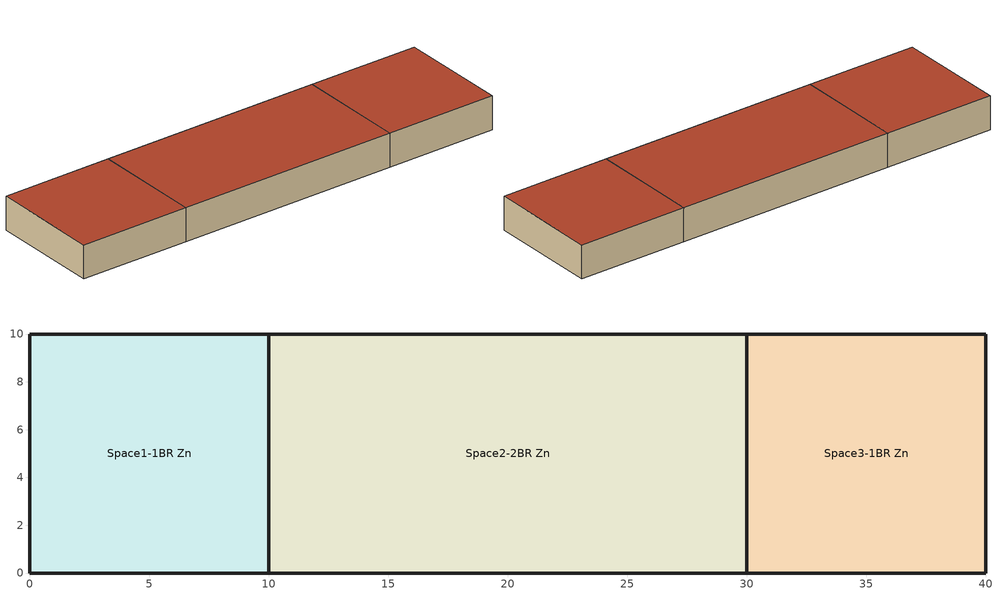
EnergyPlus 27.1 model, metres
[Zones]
Space1-1BR Zn
 floor ground (FLOOR): 10,10 10,0 0,0 0,10 z0
 wall outside (R13WALL): 10,0 10,10 0,10 0,0 10,0 z0:3
 roof outside (ROOF31): 0,10 0,0 10,0 10,10 z3
Space2-2BR Zn
 floor ground (FLOOR): 30,10 30,0 10,0 10,10 z0
 wall outside (R13WALL): 30,0 30,10 10,10 10,0 30,0 z0:3
 roof outside (ROOF31): 10,10 10,0 30,0 30,10 z3
Space3-1BR Zn
 floor ground (FLOOR): 40,10 40,0 30,0 30,10 z0
 wall outside (R13WALL): 40,0 40,10 30,10 30,0 40,0 z0:3
 roof outside (ROOF31): 30,10 30,0 40,0 40,10 z3
[Building]
Simple One Zone (Wireframe DXF): North Axis {deg}=0; Terrain=Suburbs; Loads Convergence Tolerance Value {W}=0.04; Temperature Convergence Tolerance Value {deltaC}=0.004; Solar Distribution=MinimalShadowing; Maximum Number of Warmup Days=30; Minimum Number of Warmup Days=6
[Site:Location]
CHICAGO_IL_USA TMY2-94846: Latitude {deg}=41.78; Longitude {deg}=-87.75; Time Zone {hr}=-6; Elevation {m}=190
[SizingPeriod:DesignDay] Day of Month=21; Humidity Condition Type=WetBulb; Barometric Pressure {Pa}=99063; Rain Indicator=No; Snow Indicator=No; Daylight Saving Time Indicator=No; Solar Model Indicator=ASHRAEClearSky; Sky Clearness=1
Name | Month | Day Type | Maximum Dry-Bulb Temperature {C} | Daily Dry-Bulb Temperature Range {deltaC} | Wetbulb or DewPoint at Maximum Dry-Bulb {C} | Wind Speed {m/s} | Wind Direction {deg}
CHICAGO_IL_USA Annual Heating 99% Design Conditions DB | 1 | WinterDesignDay | -17.3 | 0 | -17.3 | 4.9 | 270
CHICAGO_IL_USA Annual Cooling 1% Design Conditions DB/MCWB | 7 | SummerDesignDay | 31.5 | 10.7 | 23 | 5.3 | 230
[Material:NoMass] Roughness=Rough; Thermal Absorptance=0.9; Solar Absorptance=0.75; Visible Absorptance=0.75
Name | Thermal Resistance {m2-K/W}
R13LAYER | 2.290965
R31LAYER | 5.456
[Material]
C5 - 4 IN HW CONCRETE: Roughness=MediumRough; Thickness {m}=0.101498; Conductivity {W/m-K}=1.729577; Density {kg/m3}=2242.585; Specific Heat {J/kg-K}=836.8; Thermal Absorptance=0.9; Solar Absorptance=0.65; Visible Absorptance=0.65
[Construction]
R13WALL: R13LAYER
FLOOR: C5 - 4 IN HW CONCRETE
ROOF31: R31LAYER
[Zone] Multiplier=1; Part of Total Floor Area=Yes
Space1-1BR Zn; Space2-2BR Zn; Space3-1BR Zn
[Space]
Name | Zone
Space1-1BR | Space1-1BR Zn
Space2-2BR | Space2-2BR Zn
Space3-1BR | Space3-1BR Zn
[ElectricEquipment:Definition] Fraction Latent=0
Name | Design Level Calculation Method | Watts per Floor Area {W/m2} | Fraction Radiant | Fraction Lost | Design Level {W}
Apartment Elec Equip Definition | Watts/Area | 6.67 | 0.5 | 0
Bathroom Fan | EquipmentLevel |  | 0 | 0.5 | 100
[ElectricEquipment:Instance] Multiplier=1
Name | Electric Equipment Definition | Zone or ZoneList or Space or SpaceList | Schedule
Space1-1BR Elec Equip Instance | Apartment Elec Equip Definition | Space1-1BR | ApartmentMidRise EQP_APT_SCH
Space2-2BR Elec Equip Instance | Apartment Elec Equip Definition | Space2-2BR | ApartmentMidRise EQP_APT_SCH
Space3-1BR Elec Equip Instance | Apartment Elec Equip Definition | Space3-1BR | ApartmentMidRise EQP_APT_SCH
Space1-1BR Bathroom Fan | Bathroom Fan | Space1-1BR | Always On Continuous
Space2-2BR 2 Bathroom Fans | Bathroom Fan | Space2-2BR | Always On Continuous
Space3-1BR Bathroom Fan | Bathroom Fan | Space3-1BR | Always On Continuous
[SteamEquipment:Definition]
Steam Equip Definition: Design Level Calculation Method=EquipmentLevel; Design Level {W}=105; Fraction Latent=0.5; Fraction Radiant=0.3; Fraction Lost=0
[SteamEquipment:Instance]
Steam Equip: Steam Equipment Definition=Steam Equip Definition; Zone or ZoneList or Space or SpaceList=Space2-2BR; Schedule=EQUIP-1; Multiplier=1
[OtherEquipment:Definition]
Other Equip Definition: Design Level Calculation Method=EquipmentLevel; Design Level {W}=352; Fraction Latent=0; Fraction Radiant=0; Fraction Lost=0; Carbon Dioxide Generation Rate {m3/s-W}=3.45e-08
[OtherEquipment:Instance]
Steam Equip: Other Equipment Definition=Other Equip Definition; Fuel Type=FuelOilNo2; Zone or ZoneList or Space or SpaceList=Space1-1BR; Schedule=EQUIP-1; Multiplier=1
[Lights:Definition]
Lights 60W Incandescent Definition: Design Level Calculation Method=LightingLevel; Lighting Level {W}=60; Return Air Fraction=0.21; Fraction Radiant=0.59; Fraction Visible=0.2; Return Air Fraction Calculated from Plenum Temperature=No
[Lights:Instance]
Space2-2BR Lights: Lights Definition=Lights 60W Incandescent Definition; Zone or ZoneList or Space or SpaceList=Space2-2BR; Schedule=LIGHTS-1; Fraction Replaceable=0.7; Multiplier=11
[People:Definition]
People Definition: Number of People Calculation Method=People; Number of People=1; Fraction Radiant=0.3; Sensible Heat Fraction=Autocalculate; Carbon Dioxide Generation Rate {m3/s-W}=3.82e-08; Enable ASHRAE 55 Comfort Warnings=No; Mean Radiant Temperature Calculation Type=EnclosureAveraged; Thermal Comfort Model 1 Type=AdaptiveASH55; Thermal Comfort Model 2 Type=Fanger
[People:Instance]
Space2-2BR People: People Definition=People Definition; Zone or ZoneList or Space or SpaceList=Space2-2BR; Number of People Schedule=BLDG_OCC_SCH; Activity Level Schedule=ACTIVITY_SCH; Work Efficiency Schedule=WORK_EFF_SCH; Clothing Insulation Calculation Method=ClothingInsulationSchedule; Clothing Insulation Schedule=CLOTHING_SCH; Air Velocity Schedule=AIR_VELO_SCH; Multiplier=3; Cold Stress Temperature Threshold {C}=15.56; Heat Stress Temperature Threshold {C}=30
[Schedule:Day:Interval]
ApartmentMidRise EQP_APT_SCH Default: No, 01:00, 0.649, 02:00, 0.597, 03:00, 0.572, 04:00, 0.559, 05:00, 0.566, 06:00, 0.584, 07:00, 0.625, 08:00, 0.681, 09:00, 0.713, 10:00, 0.721, 11:00, 0.72, 12:00, 0.712, 13:00, 0.716, 14:00, 0.704, 15:00, 0.705, 16:00, 0.718, 17:00, 0.779, 18:00, 0.918, 19:00, 1, 20:00, 0.983, 21:00, 0.938, 22:00, 0.891, 23:00, 0.835, 24:00, 0.748
[Schedule:Week:Daily]
ApartmentMidRise EQP_APT_SCH Week Rule - Jan1-Dec31: ApartmentMidRise EQP_APT_SCH Default, ApartmentMidRise EQP_APT_SCH Default, ApartmentMidRise EQP_APT_SCH Default, ApartmentMidRise EQP_APT_SCH Default, ApartmentMidRise EQP_APT_SCH Default, ApartmentMidRise EQP_APT_SCH Default, ApartmentMidRise EQP_APT_SCH Default, ApartmentMidRise EQP_APT_SCH Default, ApartmentMidRise EQP_APT_SCH Default, ApartmentMidRise EQP_APT_SCH Default, ApartmentMidRise EQP_APT_SCH Default, ApartmentMidRise EQP_APT_SCH Default
[Schedule:Year]
ApartmentMidRise EQP_APT_SCH: ApartmentMidRise EQP_APT_SCH Week Rule - Jan1-Dec31, 1, 1, 12, 31
[Schedule:Compact]
EQUIP-1: Through: 12/31, For: WeekDays SummerDesignDay CustomDay1 CustomDay2, Until: 8:00, 0.02, Until: 9:00, 0.4, Until: 14:00, 0.9, Until: 15:00, 0.8, Until: 16:00, 0.7, Until: 18:00, 0.5, Until: 20:00, 0.3, Until: 24:00, 0.02, For: Weekends WinterDesignDay Holiday, Until: 24:00, 0.2
LIGHTS-1: Through: 12/31, For: WeekDays SummerDesignDay CustomDay1 CustomDay2, Until: 8:00, 0.05, Until: 9:00, 0.9, Until: 10:00, 0.95, Until: 11:00, 1, Until: 12:00, 0.95, Until: 13:00, 0.8, Until: 14:00, 0.9, Until: 18:00, 1, Until: 19:00, 0.6, Until: 21:00, 0.4, Until: 24:00, 0.05, For: Weekends WinterDesignDay Holiday, Until: 24:00, 0.05
ACTIVITY_SCH: Through: 12/31, For: AllDays, Until: 24:00, 120
AIR_VELO_SCH: Through: 12/31, For: AllDays, Until: 24:00, 0.2
CLOTHING_SCH: Through: 04/30, For: AllDays, Until: 24:00, 1, Through: 09/30, For: AllDays, Until: 24:00, 0.5, Through: 12/31, For: AllDays, Until: 24:00, 1
WORK_EFF_SCH: Through: 12/31, For: AllDays, Until: 24:00, 0
BLDG_OCC_SCH: Through: 12/31, For: SummerDesignDay, Until: 06:00, 0, Until: 22:00, 1, Until: 24:00, 0.05, For: Weekdays, Until: 06:00, 0, Until: 07:00, 0.1, Until: 08:00, 0.2, Until: 12:00, 0.95, Until: 13:00, 0.5, Until: 17:00, 0.95, Until: 18:00, 0.7, Until: 20:00, 0.4, Until: 22:00, 0.1, Until: 24:00, 0.05, For: Saturday, Until: 06:00, 0, Until: 08:00, 0.1, Until: 14:00, 0.5, Until: 17:00, 0.1, Until: 24:00, 0, For: AllOtherDays, Until: 24:00, 0
[Schedule:Constant]
Always On Continuous: Fractional, 1
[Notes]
SpaceLoadInstanceDefinition.idf
Basic file description:  1 story building divided into 3 interior conditioned zones
Highlights:              Uses the SpaceLoad Instance + Definition pattern
Simulation Location/Run: CHICAGO_IL_USA TMY2-94846, 2 design days
Run Control executes 2 design days
Location:                Chicago, IL
Design Days:             CHICAGO_IL_USA Annual Heating 99% Design Conditions DB, MaxDB= -17.3°C
CHICAGO_IL_USA Annual Cooling 1% Design Conditions, MaxDB=  31.5°C MCWB=  23.0°C
Run Period (Weather File): none
Run Control:             No zone or system sizing, design day simulation.
Building: Single floor, 3 zones : two 100m2 1 bedroom zones, and one 200m2 2BR zone in between
The building is oriented due north.
Floor Area:        130.1 m2 (1403 ft2)
Number of Stories: 1
Zone Description Details:
│                  building height = 3m
│ Space1-1BR│      Space2-2BR      │ Space3-1BR│
Internal Gains description
- General Plug Loads: a single ElectricEquipment:Definition, with 6.67 W/m2, shared by three instances: 1 for each Space, with multiplier = 1
- Bathroom Fan: A single ElectricEquipment:Definition object is used with EquipmentLevel, 100W
the 1BR spaces use a multiplier of 1, the 2BR one a multiplier of 2
- Cooking Range: A single GasEquipment:Definition, 200W. A single GasEquipment:Instance, which applies to the "All Spaces" SpaceList
- Dishwashing: A single HotWaterEquipment:Definition, 300W. A single HotWaterEquipment:Instance, which applies to the "All Zones" ZoneList
- Steam: a single Steam:Definition and Steam:Instance for Space2-2BR, 105 W
- OtherEquipment: a single OtherEquipment:Definition and OtherEquipment:Instance for Space1-1BR, 352 W
- A single Lights:Definition for a 60W incadescent bulb.
- 2 Lights:Instance with actual bulb counts as Multiplier
- 1 assigned a SpaceList "1BR SpaceList": 6 in 1BR apartments
- 1 assigned directed to the Space "Space2-2BR": 11 bulbs
- A single People:Definition object with 1 people, defining CO2 generation an Thermal Comfort Models, etc
- 2 People:Instance with actual people counts as Multiplier
- 1 assigned a SpaceList "1BR SpaceList": 2 in 1BR apartments
- 1 assigned directed to the Space "Space2-2BR": 3 people
CHICAGO_IL_USA Annual Heating 99% Design Conditions DB, MaxDB= -17.3°C
